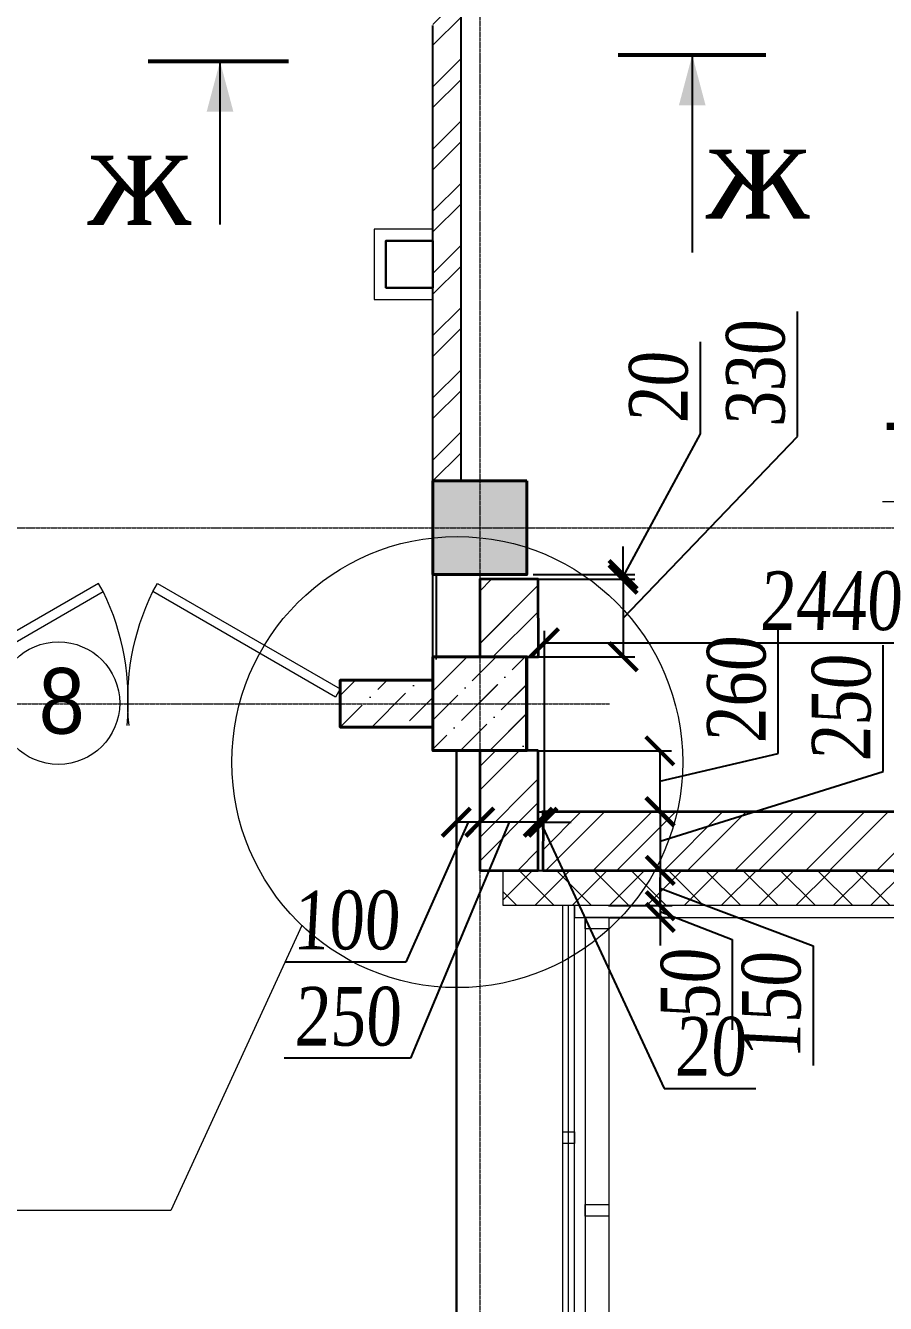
# Model space of a CAD drawing. Header units: inches. Extents: x -407541 to 6688123, y -998590 to 1205599.
# Drawn here: x 174466 to 178133, y 215831 to 221277 of the extents above; entities that cross this region are included whole.
import ezdxf

# ---------------------------------------------------------------- set-up
doc = ezdxf.new("R2010")
doc.units = ezdxf.units.IN
doc.header["$MEASUREMENT"] = 0
doc.linetypes.add('ACAD_ISO04W100', pattern=[30, 24, -3, 0, -3])
for name, color, linetype, lineweight in [('ведомость проемов', 3, 'Continuous', 9), ('ВЕНТ фасад', 230, 'Continuous', 9), ('ВИТРАЖ', 145, 'Continuous', 9), ('гипрок', 35, 'Continuous', 15), ('двери', 123, 'Continuous', 13), ('Дырки ВК', 26, 'Continuous', 30), ('КИРПИЧ', 30, 'Continuous', 35), ('МОНОЛИТ', 5, 'Continuous', 40), ('Оси', 254, 'ACAD_ISO04W100', 5), ('ПЕРЕГОРОДКА', 7, 'Continuous', 25), ('площади', 40, 'Continuous', 9), ('размер внутр', 142, 'Continuous', 5), ('расстекловкаа', 155, 'Continuous', 5), ('Стенаgg', 7, 'Continuous', 13), ('Текст_узлы', 66, 'Continuous', 13), ('УТЕПЛИТЕЛЬ', 92, 'Continuous', 9), ('Цоколь', 21, 'Continuous', 30), ('Штриховка', 7, 'Continuous', 9), ('ШТРИХОВКА МОНОЛИТ', 5, 'Continuous', 15)]:
    doc.layers.add(name, color=color, linetype=linetype, lineweight=lineweight)
doc.styles.get("Standard").update_dxf_attribs({"font": 'arial.ttf'})
doc.styles.add('style1', font='arial.ttf', dxfattribs={"width": 0.9, "height": 500})
doc.styles.add('STYLE2', font='times.ttf', dxfattribs={"width": 0.8, "oblique": 3})
doc.dimstyles.new('vnytren', dxfattribs={"dimtxt": 250, "dimasz": 120, "dimexe": 50, "dimexo": 0, "dimgap": 50, "dimtad": 1, "dimdec": 0, "dimzin": 0, "dimdsep": 46, "dimtxsty": 'STYLE2', "dimblk": 'ARCHTICK', "dimcen": 0, "dimadec": 0, "dimazin": 0, "dimtfac": 1, "dimtdec": 0, "dimtmove": 1, "dimatfit": 2, "dimldrblk": 'DOT', "dimfxl": 1, "dimtolj": 1, "dimtzin": 0, "dimarcsym": 0})

# ---------------------------------------------------------------- blocks, each defined once
blk = doc.blocks.new('_ARCHTICK')
at = {"color": 0, "linetype": 'ByBlock', "const_width": 0.15}
blk.add_lwpolyline([(-0.5, -0.5), (0.5, 0.5)], dxfattribs=at)
blk = doc.blocks.new('*D3612')
at = {"layer": 'размер внутр', "color": 0, "lineweight": -2, "transparency": 16777216}
for p, q in [((178123.3, 218097.6), (178123.3, 218636.8)), ((177173.1, 217801.4), (178123.3, 218097.6)), ((176652.9, 217926.4), (177223.1, 217926.4)), ((177173.1, 217926.4), (177173.1, 217676.4)), ((176540.3, 217676.4), (177223.1, 217676.4))]:
    blk.add_line(p, q, dxfattribs=at)
at = {"layer": 'размер внутр', "color": 0, "lineweight": -2, "transparency": 16777216, "xscale": 120, "yscale": 120, "zscale": 120}
for p, rotation in [((177173.1, 217926.4), 90), ((177173.1, 217676.4), 270)]:
    blk.add_blockref('_ARCHTICK', p, dxfattribs=dict(at, rotation=rotation))
at = {"layer": 'размер внутр', "color": 0, "transparency": 16777216, "insert": (177946.1, 218367.2), "char_height": 250, "attachment_point": 5, "rotation": 90, "style": 'STYLE2'}
blk.add_mtext('\\A1;250', dxfattribs=at)
blk = doc.blocks.new('_Dot')
at = {"color": 0, "linetype": 'ByBlock', "lineweight": -2}
blk.add_line((-0.5, 0), (-1, 0), dxfattribs=at)
at = {"color": 0, "linetype": 'ByBlock', "const_width": 0.5}
blk.add_lwpolyline([(-0.25, 0, 1), (0.25, 0, 1)], format="xyb", close=True, dxfattribs=at)
blk = doc.blocks.new('*D1526')
at = {"layer": 'размер внутр', "color": 0, "lineweight": -2, "transparency": 16777216}
for p, q in [((176540.3, 217676.4), (177223.1, 217676.4)), ((177173.1, 217676.4), (177173.1, 217526.4)), ((177173.1, 217601.4), (177825, 217355.4)), ((176952.4, 217526.4), (177223.1, 217526.4)), ((177825, 217355.4), (177825, 216844.5))]:
    blk.add_line(p, q, dxfattribs=at)
at = {"layer": 'размер внутр', "color": 0, "lineweight": -2, "transparency": 16777216, "xscale": 120, "yscale": 120, "zscale": 120}
for p, rotation in [((177173.1, 217676.4), 90), ((177173.1, 217526.4), 270)]:
    blk.add_blockref('_ARCHTICK', p, dxfattribs=dict(at, rotation=rotation))
at = {"layer": 'размер внутр', "color": 0, "transparency": 16777216, "insert": (177647.8, 217099.9), "char_height": 250, "attachment_point": 5, "rotation": 90, "style": 'STYLE2'}
blk.add_mtext('\\A1;150', dxfattribs=at)
blk = doc.blocks.new('*D1527')
at = {"layer": 'размер внутр', "color": 0, "lineweight": -2, "transparency": 16777216}
for p, q in [((177173.1, 217526.4), (177173.1, 217646.4)), ((176952.4, 217526.4), (177223.1, 217526.4)), ((177173.1, 217526.4), (177173.1, 217476.4)), ((177173.1, 217526.4), (177173.1, 217476.4)), ((176956.8, 217476.4), (177223.1, 217476.4)), ((177173.1, 217501.4), (177479.4, 217381.7)), ((177173.1, 217476.4), (177173.1, 217356.4)), ((177479.4, 217381.7), (177479.4, 216997.7))]:
    blk.add_line(p, q, dxfattribs=at)
at = {"layer": 'размер внутр', "color": 0, "lineweight": -2, "transparency": 16777216, "xscale": 120, "yscale": 120, "zscale": 120}
for p, rotation in [((177173.1, 217526.4), 270), ((177173.1, 217476.4), 90)]:
    blk.add_blockref('_ARCHTICK', p, dxfattribs=dict(at, rotation=rotation))
at = {"layer": 'размер внутр', "color": 0, "transparency": 16777216, "insert": (177302.2, 217189.7), "char_height": 250, "attachment_point": 5, "rotation": 90, "style": 'STYLE2'}
blk.add_mtext('\\A1;50', dxfattribs=at)
blk = doc.blocks.new('*D2087')
at = {"layer": 'размер внутр', "color": 0, "lineweight": -2, "transparency": 16777216}
for p, q in [((176679.1, 217926.4), (176679.1, 218697)), ((179118.9, 217926.4), (179118.9, 218697)), ((176679.1, 218647), (179118.9, 218647))]:
    blk.add_line(p, q, dxfattribs=at)
at = {"layer": 'размер внутр', "color": 0, "lineweight": -2, "transparency": 16777216, "xscale": 120, "yscale": 120, "zscale": 120, "rotation": 180}
blk.add_blockref('_ARCHTICK', (176679.1, 218647), dxfattribs=at)
at = {"layer": 'размер внутр', "color": 0, "lineweight": -2, "transparency": 16777216, "xscale": 120, "yscale": 120, "zscale": 120}
blk.add_blockref('_ARCHTICK', (179118.9, 218647), dxfattribs=at)
at = {"layer": 'размер внутр', "color": 0, "transparency": 16777216, "insert": (177899, 218824.2), "char_height": 250, "attachment_point": 5, "style": 'STYLE2'}
blk.add_mtext('\\A1;2440', dxfattribs=at)
blk = doc.blocks.new('*D3281')
at = {"layer": 'размер внутр', "color": 0, "lineweight": -2, "ltscale": 0.1, "transparency": 16777216}
for p, q in [((177757.6, 219525.2), (177757.6, 220059)), ((177014.6, 218752.2), (177757.6, 219525.2)), ((176652.9, 218917.2), (177064.6, 218917.2)), ((177014.6, 218917.2), (177014.6, 218587.2)), ((176653.3, 218587.2), (177064.6, 218587.2))]:
    blk.add_line(p, q, dxfattribs=at)
at = {"layer": 'размер внутр', "color": 0, "lineweight": -2, "ltscale": 0.1, "transparency": 16777216, "xscale": 120, "yscale": 120, "zscale": 120}
for p, rotation in [((177014.6, 218917.2), 90), ((177014.6, 218587.2), 270)]:
    blk.add_blockref('_ARCHTICK', p, dxfattribs=dict(at, rotation=rotation))
at = {"layer": 'размер внутр', "color": 0, "ltscale": 0.1, "transparency": 16777216, "insert": (177580.4, 219792.1), "char_height": 250, "attachment_point": 5, "rotation": 90, "style": 'STYLE2'}
blk.add_mtext('\\A1;330', dxfattribs=at)
blk = doc.blocks.new('DVER 3(!)')
at = {"layer": 'двери'}
for points in [[(6389251.3, 630252.9), (6389147.3, 630312.9)], [(6389211.3, 630252.9), (6389211.3, 629352.9), (6389251.3, 629352.9), (6389251.3, 630252.9), (6389211.3, 630252.9)]]:
    blk.add_lwpolyline(points, dxfattribs=at)
blk.add_arc((6389287.3, 630412.1), 1061.9, 234.2253, 265.8938, dxfattribs=at)
blk = doc.blocks.new('*D3284')
at = {"layer": 'размер внутр', "color": 0, "lineweight": -2, "ltscale": 0.1, "transparency": 16777216}
for p, q in [((177343.9, 219537.1), (177343.9, 219928.6)), ((177014.6, 218927.2), (177343.9, 219537.1)), ((177014.6, 218937.2), (177014.6, 219057.2)), ((176631.6, 218937.2), (177064.6, 218937.2)), ((177014.6, 218937.2), (177014.6, 218917.2)), ((177014.6, 218937.2), (177014.6, 218917.2)), ((176631.6, 218917.2), (177064.6, 218917.2)), ((177014.6, 218917.2), (177014.6, 218797.2))]:
    blk.add_line(p, q, dxfattribs=at)
at = {"layer": 'размер внутр', "color": 0, "lineweight": -2, "ltscale": 0.1, "transparency": 16777216, "xscale": 120, "yscale": 120, "zscale": 120}
for p, rotation in [((177014.6, 218937.2), 270), ((177014.6, 218917.2), 90)]:
    blk.add_blockref('_ARCHTICK', p, dxfattribs=dict(at, rotation=rotation))
at = {"layer": 'размер внутр', "color": 0, "ltscale": 0.1, "transparency": 16777216, "insert": (177166.7, 219732.9), "char_height": 250, "attachment_point": 5, "rotation": 90, "style": 'STYLE2'}
blk.add_mtext('\\A1;20', dxfattribs=at)
blk = doc.blocks.new('*D3613')
at = {"layer": 'размер внутр', "color": 0, "lineweight": -2, "ltscale": 0.1, "transparency": 16777216}
for p, q in [((177676.2, 218175.2), (177676.2, 218714.4)), ((176653.7, 218186.2), (177221.2, 218186.2)), ((177171.2, 218186.2), (177171.2, 217926.4)), ((177171.2, 218056.3), (177676.2, 218175.2)), ((176673.9, 217926.4), (177221.2, 217926.4))]:
    blk.add_line(p, q, dxfattribs=at)
at = {"layer": 'размер внутр', "color": 0, "lineweight": -2, "ltscale": 0.1, "transparency": 16777216, "xscale": 120, "yscale": 120, "zscale": 120}
for p, rotation in [((177171.2, 218186.2), 90), ((177171.2, 217926.4), 270)]:
    blk.add_blockref('_ARCHTICK', p, dxfattribs=dict(at, rotation=rotation))
at = {"layer": 'размер внутр', "color": 0, "ltscale": 0.1, "transparency": 16777216, "insert": (177499.1, 218444.8), "char_height": 250, "attachment_point": 5, "rotation": 90, "style": 'STYLE2'}
blk.add_mtext('\\A1;260', dxfattribs=at)
blk = doc.blocks.new('PEREXOD1')
at = {"layer": 'Стенаgg'}
for p, q in [((16853.6, 217476.4), (16853.6, 191049.9)), ((16953.6, 217476.4), (16953.6, 191049.9))]:
    blk.add_line(p, q, dxfattribs=at)
at = {"layer": 'Штриховка'}
for points in [[(16953.6, 217477.3), (16853.6, 217477.3), (16853.6, 217427.3), (16953.6, 217427.3)], [(16953.6, 216252.6), (16853.6, 216252.6), (16853.6, 216202.6), (16953.6, 216202.6)]]:
    blk.add_lwpolyline(points, close=True, dxfattribs=at)
blk = doc.blocks.new('A$C30EB570C')
at = {"layer": 'расстекловкаа'}
blk.add_lwpolyline([(11774.9, 2633.8), (11824.9, 2633.8), (11824.9, 2583.8), (11774.9, 2583.8), (11774.9, 2633.8)], dxfattribs=at)
blk = doc.blocks.new('*D3678')
at = {"layer": 'размер внутр', "color": 0, "lineweight": -2, "ltscale": 0.1, "transparency": 16777216}
for p, q in [((176652.9, 217850.5), (176652.9, 217932)), ((176672.9, 217850.5), (176672.9, 217932)), ((176652.9, 217882), (176532.9, 217882)), ((176672.9, 217882), (176652.9, 217882)), ((176672.9, 217882), (176652.9, 217882)), ((176662.9, 217882), (177189.4, 216747.8)), ((176672.9, 217882), (176792.9, 217882)), ((177189.4, 216747.8), (177580.9, 216747.8))]:
    blk.add_line(p, q, dxfattribs=at)
at = {"layer": 'размер внутр', "color": 0, "lineweight": -2, "ltscale": 0.1, "transparency": 16777216, "xscale": 120, "yscale": 120, "zscale": 120}
blk.add_blockref('_ARCHTICK', (176652.9, 217882), dxfattribs=at)
at = {"layer": 'размер внутр', "color": 0, "lineweight": -2, "ltscale": 0.1, "transparency": 16777216, "xscale": 120, "yscale": 120, "zscale": 120, "rotation": 180}
blk.add_blockref('_ARCHTICK', (176672.9, 217882), dxfattribs=at)
at = {"layer": 'размер внутр', "color": 0, "ltscale": 0.1, "transparency": 16777216, "insert": (177385.2, 216925), "char_height": 250, "attachment_point": 5, "style": 'STYLE2'}
blk.add_mtext('\\A1;20', dxfattribs=at)
blk = doc.blocks.new('*D3688')
at = {"layer": 'размер внутр', "color": 0, "lineweight": -2, "transparency": 16777216}
for p, q in [((176403.2, 217926.4), (176403.2, 217832)), ((176652.9, 217931.8), (176652.9, 217832)), ((176528.1, 217882), (176107.8, 216876.2)), ((176652.9, 217882), (176403.2, 217882)), ((176107.8, 216876.2), (175568.6, 216876.2))]:
    blk.add_line(p, q, dxfattribs=at)
at = {"layer": 'размер внутр', "color": 0, "lineweight": -2, "transparency": 16777216, "xscale": 120, "yscale": 120, "zscale": 120, "rotation": 180}
blk.add_blockref('_ARCHTICK', (176403.2, 217882), dxfattribs=at)
at = {"layer": 'размер внутр', "color": 0, "lineweight": -2, "transparency": 16777216, "xscale": 120, "yscale": 120, "zscale": 120}
blk.add_blockref('_ARCHTICK', (176652.9, 217882), dxfattribs=at)
at = {"layer": 'размер внутр', "color": 0, "transparency": 16777216, "insert": (175838.2, 217053.3), "char_height": 250, "attachment_point": 5, "style": 'STYLE2'}
blk.add_mtext('\\A1;250', dxfattribs=at)
blk = doc.blocks.new('*D3689')
at = {"layer": 'размер внутр', "color": 0, "lineweight": -2, "transparency": 16777216}
for p, q in [((176303.1, 218172.9), (176303.1, 217831.8)), ((176403.2, 217931.6), (176403.2, 217831.8)), ((176353.2, 217881.8), (176087.5, 217286.1)), ((176403.2, 217881.8), (176303.1, 217881.8)), ((176087.5, 217286.1), (175576.6, 217286.1))]:
    blk.add_line(p, q, dxfattribs=at)
at = {"layer": 'размер внутр', "color": 0, "lineweight": -2, "transparency": 16777216, "xscale": 120, "yscale": 120, "zscale": 120, "rotation": 180}
blk.add_blockref('_ARCHTICK', (176303.1, 217881.8), dxfattribs=at)
at = {"layer": 'размер внутр', "color": 0, "lineweight": -2, "transparency": 16777216, "xscale": 120, "yscale": 120, "zscale": 120}
blk.add_blockref('_ARCHTICK', (176403.2, 217881.8), dxfattribs=at)
at = {"layer": 'размер внутр', "color": 0, "transparency": 16777216, "insert": (175832, 217463.3), "char_height": 250, "attachment_point": 5, "style": 'STYLE2'}
blk.add_mtext('\\A1;100', dxfattribs=at)

msp = doc.modelspace()

# ---------------------------------------------------------------- hatches: boundary and pattern name
h = msp.add_hatch(color=256)
h.set_gradient(color2=(0, 0, 0), one_color=1)
h.paths.add_polyline_path([(175238.8, 220910.6), (175295.6, 220910.6), (175295.6, 221124.5)])
h.paths.add_polyline_path([(175295.6, 221124.5), (175295.6, 220910.6), (175352.4, 220910.6)])
h = msp.add_hatch(color=256)
h.set_gradient(color2=(0, 0, 0), one_color=1)
h.paths.add_polyline_path([(177252.6, 220937.3), (177309.4, 220937.3), (177309.4, 221151.2)])
h.paths.add_polyline_path([(177309.4, 221151.2), (177309.4, 220937.3), (177366.2, 220937.3)])
at = {"layer": 'УТЕПЛИТЕЛЬ'}
h = msp.add_hatch(dxfattribs=at)
h.set_pattern_fill('ANSI37', color=256, scale=900, style=0)
h.paths.add_polyline_path([(176503.2, 217676.4), (179118.9, 217676.4), (179118.9, 217526.4), (176503.2, 217526.4)])
at = {"layer": 'Штриховка'}
h = msp.add_hatch(dxfattribs=at)
h.set_pattern_fill('ANSI35', color=256, scale=25, style=0)
h.set_pattern_definition([(45, (-6764080.43, -624333.35), (-112.2532015, 112.2532015), []), (45, (-6763968.18, -624333.35), (-112.2532015, 112.2532015), [198.4375, -39.6875, 0, -39.6875])])
h.paths.add_polyline_path([(17203.4, 266637), (17603.4, 266637), (17603.4, 266237), (17203.4, 266237)])
h.paths.add_polyline_path([(20203.4, 266637), (20603.4, 266637), (20603.4, 266237), (20203.4, 266237)])
h.paths.add_polyline_path([(24073.4, 266637), (24473.4, 266637), (24473.4, 266237), (24073.4, 266237)])
h.paths.add_polyline_path([(17203.4, 261137), (17603.4, 261137), (17603.4, 260737), (17203.4, 260737)])
h.paths.add_polyline_path([(17203.4, 252637), (17603.4, 252637), (17603.4, 252237), (17203.4, 252237)])
h.paths.add_polyline_path([(17203.4, 249137), (17603.4, 249137), (17603.4, 248737), (17203.4, 248737)])
h.paths.add_polyline_path([(17203.4, 243137), (17603.4, 243137), (17603.4, 242737), (17203.4, 242737)])
h.paths.add_polyline_path([(17203.4, 237137), (17603.4, 237137), (17603.4, 236737), (17203.4, 236737)])
h.paths.add_polyline_path([(20203.4, 231137), (20603.4, 231137), (20603.4, 230737), (20203.4, 230737)])
h.paths.add_polyline_path([(20203.4, 237137), (20603.4, 237137), (20603.4, 236737), (20203.4, 236737)])
h.paths.add_polyline_path([(20203.4, 243137), (20603.4, 243137), (20603.4, 242737), (20203.4, 242737)])
h.paths.add_polyline_path([(20203.4, 249137), (20603.4, 249137), (20603.4, 248737), (20203.4, 248737)])
h.paths.add_polyline_path([(20203.4, 228037), (20603.4, 228037), (20603.4, 227637), (20203.4, 227637)])
h.paths.add_polyline_path([(20203.4, 219337), (20603.4, 219337), (20603.4, 218937), (20203.4, 218937)])
h.paths.add_polyline_path([(24703.4, 258237), (25103.4, 258237), (25103.4, 257837), (24703.4, 257837)])
h.paths.add_polyline_path([(30703.4, 263637), (31103.4, 263637), (31103.4, 263237), (30703.4, 263237)])
h.paths.add_polyline_path([(30703.4, 258237), (31103.4, 258237), (31103.4, 257837), (30703.4, 257837)])
h.paths.add_polyline_path([(36703.4, 263637), (37103.4, 263637), (37103.4, 263237), (36703.4, 263237)])
h.paths.add_polyline_path([(36703.4, 258237), (37103.4, 258237), (37103.4, 257837), (36703.4, 257837)])
h.paths.add_polyline_path([(42703.4, 263637), (43103.4, 263637), (43103.4, 263237), (42703.4, 263237)])
h.paths.add_polyline_path([(42703.4, 258237), (43103.4, 258237), (43103.4, 257837), (42703.4, 257837)])
h.paths.add_polyline_path([(48703.4, 258237), (49103.4, 258237), (49103.4, 257837), (48703.4, 257837)])
h.paths.add_polyline_path([(54703.4, 263637), (55103.4, 263637), (55103.4, 263237), (54703.4, 263237)])
h.paths.add_polyline_path([(54703.4, 258237), (55103.4, 258237), (55103.4, 257837), (54703.4, 257837)])
h.paths.add_polyline_path([(60703.4, 263637), (61103.4, 263637), (61103.4, 263237), (60703.4, 263237)])
h.paths.add_polyline_path([(60703.4, 258237), (61103.4, 258237), (61103.4, 257837), (60703.4, 257837)])
h.paths.add_polyline_path([(66703.4, 263637), (67103.4, 263637), (67103.4, 263237), (66703.4, 263237)])
h.paths.add_polyline_path([(66703.4, 258237), (67103.4, 258237), (67103.4, 257837), (66703.4, 257837)])
h.paths.add_polyline_path([(72703.4, 258237), (73103.4, 258237), (73103.4, 257837), (72703.4, 257837)])
h.paths.add_polyline_path([(78703.4, 263637), (79103.4, 263637), (79103.4, 263237), (78703.4, 263237)])
h.paths.add_polyline_path([(78703.4, 258237), (79103.4, 258237), (79103.4, 257837), (78703.4, 257837)])
h.paths.add_polyline_path([(84703.4, 263637), (85103.4, 263637), (85103.4, 263237), (84703.4, 263237)])
h.paths.add_polyline_path([(84703.4, 258237), (85103.4, 258237), (85103.4, 257837), (84703.4, 257837)])
h.paths.add_polyline_path([(90703.4, 258237), (91103.4, 258237), (91103.4, 257837), (90703.4, 257837)])
h.paths.add_polyline_path([(30703.4, 272037), (31103.4, 272037), (31103.4, 271637), (30703.4, 271637)])
h.paths.add_polyline_path([(36703.4, 272037), (37103.4, 272037), (37103.4, 271637), (36703.4, 271637)])
h.paths.add_polyline_path([(42703.4, 272037), (43103.4, 272037), (43103.4, 271637), (42703.4, 271637)])
h.paths.add_polyline_path([(54703.4, 272037), (55103.4, 272037), (55103.4, 271637), (54703.4, 271637)])
h.paths.add_polyline_path([(60703.4, 272037), (61103.4, 272037), (61103.4, 271637), (60703.4, 271637)])
h.paths.add_polyline_path([(66703.4, 272037), (67103.4, 272037), (67103.4, 271637), (66703.4, 271637)])
h.paths.add_polyline_path([(78703.4, 272037), (79103.4, 272037), (79103.4, 271637), (78703.4, 271637)])
h.paths.add_polyline_path([(84703.4, 272037), (85103.4, 272037), (85103.4, 271637), (84703.4, 271637)])
h.paths.add_polyline_path([(91333.4, 266637), (91733.4, 266637), (91733.4, 266237), (91333.4, 266237)])
h.paths.add_polyline_path([(95203.4, 266637), (95603.4, 266637), (95603.4, 266237), (95203.4, 266237)])
h.paths.add_polyline_path([(91333.4, 261137), (91733.4, 261137), (91733.4, 260737), (91333.4, 260737)])
h.paths.add_polyline_path([(95203.4, 261137), (95603.4, 261137), (95603.4, 260737), (95203.4, 260737)])
h.paths.add_polyline_path([(17203.4, 219337), (17603.4, 219337), (17603.4, 218937), (17203.4, 218937)])
h.paths.add_polyline_path([(12103.4, 219337), (12503.4, 219337), (12503.4, 218937), (12103.4, 218937)])
h.paths.add_polyline_path([(8503.4, 222937), (8903.4, 222937), (8903.4, 222537), (8503.4, 222537)])
h.paths.add_polyline_path([(8503.4, 228037), (8903.4, 228037), (8903.4, 227637), (8503.4, 227637)])
h.paths.add_polyline_path([(10603.4, 237137), (11003.4, 237137), (11003.4, 236737), (10603.4, 236737)])
h.paths.add_polyline_path([(10603.4, 243137), (11003.4, 243137), (11003.4, 242737), (10603.4, 242737)])
h.paths.add_polyline_path([(10603.4, 249137), (11003.4, 249137), (11003.4, 248737), (10603.4, 248737)])
h.paths.add_polyline_path([(26803.4, 237137), (27203.4, 237137), (27203.4, 236737), (26803.4, 236737)])
h.paths.add_polyline_path([(26803.4, 243137), (27203.4, 243137), (27203.4, 242737), (26803.4, 242737)])
h.paths.add_polyline_path([(26803.4, 249137), (27203.4, 249137), (27203.4, 248737), (26803.4, 248737)])
h.paths.add_polyline_path([(25303.4, 219337), (25703.4, 219337), (25703.4, 218937), (25303.4, 218937)])
h.paths.add_polyline_path([(28903.4, 222937), (29303.4, 222937), (29303.4, 222537), (28903.4, 222537)])
h.paths.add_polyline_path([(28903.4, 228037), (29303.4, 228037), (29303.4, 227637), (28903.4, 227637)])
h.paths.add_polyline_path([(26803.4, 231137), (27203.4, 231137), (27203.4, 230737), (26803.4, 230737)])
h.paths.add_polyline_path([(26803.4, 228037), (27203.4, 228037), (27203.4, 227637), (26803.4, 227637)])
h.paths.add_polyline_path([(95203.4, 243137), (95603.4, 243137), (95603.4, 242737), (95203.4, 242737)])
h.paths.add_polyline_path([(95203.4, 237137), (95603.4, 237137), (95603.4, 236737), (95203.4, 236737)])
h.paths.add_polyline_path([(98203.4, 231137), (98603.4, 231137), (98603.4, 230737), (98203.4, 230737)])
h.paths.add_polyline_path([(98203.4, 237137), (98603.4, 237137), (98603.4, 236737), (98203.4, 236737)])
h.paths.add_polyline_path([(98203.4, 243137), (98603.4, 243137), (98603.4, 242737), (98203.4, 242737)])
h.paths.add_polyline_path([(98203.4, 249137), (98603.4, 249137), (98603.4, 248737), (98203.4, 248737)])
h.paths.add_polyline_path([(98203.4, 222937), (98603.4, 222937), (98603.4, 222537), (98203.4, 222537)])
h.paths.add_polyline_path([(98203.4, 219337), (98603.4, 219337), (98603.4, 218937), (98203.4, 218937)])
h.paths.add_polyline_path([(95203.4, 222937), (95603.4, 222937), (95603.4, 222537), (95203.4, 222537)])
h.paths.add_polyline_path([(95203.4, 219337), (95603.4, 219337), (95603.4, 218937), (95203.4, 218937)])
h.paths.add_polyline_path([(90103.4, 219337), (90503.4, 219337), (90503.4, 218937), (90103.4, 218937)])
h.paths.add_polyline_path([(86503.4, 222937), (86903.4, 222937), (86903.4, 222537), (86503.4, 222537)])
h.paths.add_polyline_path([(86503.4, 228037), (86903.4, 228037), (86903.4, 227637), (86503.4, 227637)])
h.paths.add_polyline_path([(88603.4, 237137), (89003.4, 237137), (89003.4, 236737), (88603.4, 236737)])
h.paths.add_polyline_path([(88603.4, 243137), (89003.4, 243137), (89003.4, 242737), (88603.4, 242737)])
h.paths.add_polyline_path([(104803.4, 237137), (105203.4, 237137), (105203.4, 236737), (104803.4, 236737)])
h.paths.add_polyline_path([(104803.4, 243137), (105203.4, 243137), (105203.4, 242737), (104803.4, 242737)])
h.paths.add_polyline_path([(104803.4, 249137), (105203.4, 249137), (105203.4, 248737), (104803.4, 248737)])
h.paths.add_polyline_path([(103303.4, 219337), (103703.4, 219337), (103703.4, 218937), (103303.4, 218937)])
h.paths.add_polyline_path([(106903.4, 222937), (107303.4, 222937), (107303.4, 222537), (106903.4, 222537)])
h.paths.add_polyline_path([(104803.4, 231137), (105203.4, 231137), (105203.4, 230737), (104803.4, 230737)])
h.paths.add_polyline_path([(176603.4, 266637), (176203.4, 266637), (176203.4, 266237), (176603.4, 266237)])
h.paths.add_polyline_path([(173603.4, 266637), (173203.4, 266637), (173203.4, 266237), (173603.4, 266237)])
h.paths.add_polyline_path([(169733.4, 266637), (169333.4, 266637), (169333.4, 266237), (169733.4, 266237)])
h.paths.add_polyline_path([(176603.4, 261137), (176203.4, 261137), (176203.4, 260737), (176603.4, 260737)])
h.paths.add_polyline_path([(176603.4, 252637), (176203.4, 252637), (176203.4, 252237), (176603.4, 252237)])
h.paths.add_polyline_path([(176603.4, 249137), (176203.4, 249137), (176203.4, 248737), (176603.4, 248737)])
h.paths.add_polyline_path([(176603.4, 243137), (176203.4, 243137), (176203.4, 242737), (176603.4, 242737)])
h.paths.add_polyline_path([(176603.4, 237137), (176203.4, 237137), (176203.4, 236737), (176603.4, 236737)])
h.paths.add_polyline_path([(173603.4, 231137), (173203.4, 231137), (173203.4, 230737), (173603.4, 230737)])
h.paths.add_polyline_path([(173603.4, 237137), (173203.4, 237137), (173203.4, 236737), (173603.4, 236737)])
h.paths.add_polyline_path([(173603.4, 243137), (173203.4, 243137), (173203.4, 242737), (173603.4, 242737)])
h.paths.add_polyline_path([(173603.4, 249137), (173203.4, 249137), (173203.4, 248737), (173603.4, 248737)])
h.paths.add_polyline_path([(173603.4, 228037), (173203.4, 228037), (173203.4, 227637), (173603.4, 227637)])
h.paths.add_polyline_path([(173603.4, 222937), (173203.4, 222937), (173203.4, 222537), (173603.4, 222537)])
h.paths.add_polyline_path([(173603.4, 219337), (173203.4, 219337), (173203.4, 218937), (173603.4, 218937)])
h.paths.add_polyline_path([(169103.4, 258237), (168703.4, 258237), (168703.4, 257837), (169103.4, 257837)])
h.paths.add_polyline_path([(163103.4, 263637), (162703.4, 263637), (162703.4, 263237), (163103.4, 263237)])
h.paths.add_polyline_path([(163103.4, 258237), (162703.4, 258237), (162703.4, 257837), (163103.4, 257837)])
h.paths.add_polyline_path([(157103.4, 263637), (156703.4, 263637), (156703.4, 263237), (157103.4, 263237)])
h.paths.add_polyline_path([(157103.4, 258237), (156703.4, 258237), (156703.4, 257837), (157103.4, 257837)])
h.paths.add_polyline_path([(151103.4, 263637), (150703.4, 263637), (150703.4, 263237), (151103.4, 263237)])
h.paths.add_polyline_path([(151103.4, 258237), (150703.4, 258237), (150703.4, 257837), (151103.4, 257837)])
h.paths.add_polyline_path([(145103.4, 258237), (144703.4, 258237), (144703.4, 257837), (145103.4, 257837)])
h.paths.add_polyline_path([(139103.4, 263637), (138703.4, 263637), (138703.4, 263237), (139103.4, 263237)])
h.paths.add_polyline_path([(139103.4, 258237), (138703.4, 258237), (138703.4, 257837), (139103.4, 257837)])
h.paths.add_polyline_path([(133103.4, 263637), (132703.4, 263637), (132703.4, 263237), (133103.4, 263237)])
h.paths.add_polyline_path([(133103.4, 258237), (132703.4, 258237), (132703.4, 257837), (133103.4, 257837)])
h.paths.add_polyline_path([(127103.4, 263637), (126703.4, 263637), (126703.4, 263237), (127103.4, 263237)])
h.paths.add_polyline_path([(127103.4, 258237), (126703.4, 258237), (126703.4, 257837), (127103.4, 257837)])
h.paths.add_polyline_path([(121103.4, 258237), (120703.4, 258237), (120703.4, 257837), (121103.4, 257837)])
h.paths.add_polyline_path([(115103.4, 263637), (114703.4, 263637), (114703.4, 263237), (115103.4, 263237)])
h.paths.add_polyline_path([(115103.4, 258237), (114703.4, 258237), (114703.4, 257837), (115103.4, 257837)])
h.paths.add_polyline_path([(109103.4, 263637), (108703.4, 263637), (108703.4, 263237), (109103.4, 263237)])
h.paths.add_polyline_path([(109103.4, 258237), (108703.4, 258237), (108703.4, 257837), (109103.4, 257837)])
h.paths.add_polyline_path([(103103.4, 258237), (102703.4, 258237), (102703.4, 257837), (103103.4, 257837)])
h.paths.add_polyline_path([(163103.4, 272037), (162703.4, 272037), (162703.4, 271637), (163103.4, 271637)])
h.paths.add_polyline_path([(157103.4, 272037), (156703.4, 272037), (156703.4, 271637), (157103.4, 271637)])
h.paths.add_polyline_path([(151103.4, 272037), (150703.4, 272037), (150703.4, 271637), (151103.4, 271637)])
h.paths.add_polyline_path([(139103.4, 272037), (138703.4, 272037), (138703.4, 271637), (139103.4, 271637)])
h.paths.add_polyline_path([(133103.4, 272037), (132703.4, 272037), (132703.4, 271637), (133103.4, 271637)])
h.paths.add_polyline_path([(127103.4, 272037), (126703.4, 272037), (126703.4, 271637), (127103.4, 271637)])
h.paths.add_polyline_path([(115103.4, 272037), (114703.4, 272037), (114703.4, 271637), (115103.4, 271637)])
h.paths.add_polyline_path([(109103.4, 272037), (108703.4, 272037), (108703.4, 271637), (109103.4, 271637)])
h.paths.add_polyline_path([(102473.4, 266637), (102073.4, 266637), (102073.4, 266237), (102473.4, 266237)])
h.paths.add_polyline_path([(98603.4, 266637), (98203.4, 266637), (98203.4, 266237), (98603.4, 266237)])
h.paths.add_polyline_path([(176603.4, 222937), (176203.4, 222937), (176203.4, 222537), (176603.4, 222537)])
h.paths.add_polyline_path([(176603.4, 219337), (176203.4, 219337), (176203.4, 218937), (176603.4, 218937)])
h.paths.add_polyline_path([(181703.4, 219337), (181303.4, 219337), (181303.4, 218937), (181703.4, 218937)])
h.paths.add_polyline_path([(185303.4, 222937), (184903.4, 222937), (184903.4, 222537), (185303.4, 222537)])
h.paths.add_polyline_path([(185303.4, 228037), (184903.4, 228037), (184903.4, 227637), (185303.4, 227637)])
h.paths.add_polyline_path([(183203.4, 237137), (182803.4, 237137), (182803.4, 236737), (183203.4, 236737)])
h.paths.add_polyline_path([(183203.4, 243137), (182803.4, 243137), (182803.4, 242737), (183203.4, 242737)])
h.paths.add_polyline_path([(183203.4, 249137), (182803.4, 249137), (182803.4, 248737), (183203.4, 248737)])
h.paths.add_polyline_path([(167003.4, 237137), (166603.4, 237137), (166603.4, 236737), (167003.4, 236737)])
h.paths.add_polyline_path([(167003.4, 243137), (166603.4, 243137), (166603.4, 242737), (167003.4, 242737)])
h.paths.add_polyline_path([(167003.4, 249137), (166603.4, 249137), (166603.4, 248737), (167003.4, 248737)])
h.paths.add_polyline_path([(168503.4, 219337), (168103.4, 219337), (168103.4, 218937), (168503.4, 218937)])
h.paths.add_polyline_path([(164903.4, 222937), (164503.4, 222937), (164503.4, 222537), (164903.4, 222537)])
h.paths.add_polyline_path([(164903.4, 228037), (164503.4, 228037), (164503.4, 227637), (164903.4, 227637)])
h.paths.add_polyline_path([(167003.4, 231137), (166603.4, 231137), (166603.4, 230737), (167003.4, 230737)])
h.paths.add_polyline_path([(167003.4, 228037), (166603.4, 228037), (166603.4, 227637), (167003.4, 227637)])
h.paths.add_polyline_path([(91333.4, 258237), (91733.4, 258237), (91733.4, 257837), (91333.4, 257837)])
h.paths.add_polyline_path([(95203.4, 258237), (95603.4, 258237), (95603.4, 257837), (95203.4, 257837)])
h.paths.add_polyline_path([(180703.4, 261137), (180303.4, 261137), (180303.4, 260737), (180703.4, 260737)])
h.paths.add_polyline_path([(180703.4, 252637), (180303.4, 252637), (180303.4, 252237), (180703.4, 252237)])
h.paths.add_polyline_path([(13103.4, 261137), (13503.4, 261137), (13503.4, 260737), (13103.4, 260737)])
h.paths.add_polyline_path([(13103.4, 252637), (13503.4, 252637), (13503.4, 252237), (13103.4, 252237)])
h.paths.add_polyline_path([(17203.4, 258237), (17603.4, 258237), (17603.4, 257837), (17203.4, 257837)])
h.paths.add_polyline_path([(13103.4, 258237), (13503.4, 258237), (13503.4, 257837), (13103.4, 257837)])
h.paths.add_polyline_path([(176603.4, 258237), (176203.4, 258237), (176203.4, 257837), (176603.4, 257837)])
h.paths.add_polyline_path([(180703.4, 258237), (180303.4, 258237), (180303.4, 257837), (180703.4, 257837)])
h.paths.add_polyline_path([(98203.4, 228037), (98603.4, 228037), (98603.4, 227637), (98203.4, 227637)])
h.paths.add_polyline_path([(104803.4, 228037), (105203.4, 228037), (105203.4, 227637), (104803.4, 227637)])
h.paths.add_polyline_path([(106903.4, 228037), (107303.4, 228037), (107303.4, 227637), (106903.4, 227637)])
h.paths.add_polyline_path([(17603.4, 222922), (17203.4, 222922), (17203.4, 222537), (17603.4, 222537)])
h.paths.add_polyline_path([(20603.4, 222922), (20203.4, 222922), (20203.4, 222537), (20603.4, 222537)])
h = msp.add_hatch(dxfattribs=at)
h.set_pattern_fill('ANSI32', color=256, scale=500, style=0)
h.paths.add_polyline_path([(173603.1, 222270.1), (173603.1, 222537.2), (173483.4, 222537.2), (173483.4, 219337.2), (173603.4, 219337.2), (173603.4, 222270.1)])
h.paths.add_polyline_path([(176203.3, 221277.2), (176203.4, 219337.2), (176323.3, 219337.2), (176323.3, 221277.2), (176323.3, 222537.2), (176203.3, 222537.2)])
h = msp.add_hatch(dxfattribs=at)
h.set_pattern_fill('ANSI32', color=256, scale=25, style=0)
h.set_pattern_definition([(45, (-6162339.38, 1660731.06), (-168.379802, 168.379802), []), (45, (-6162227.13, 1660731.06), (-168.379802, 168.379802), [])])
h.paths.add_polyline_path([(176403.2, 218587.2), (176653.3, 218587.2), (176652.9, 218917.2), (176402.9, 218917.2)])
h = msp.add_hatch(dxfattribs=at)
h.set_pattern_fill('ANSI32', color=256, scale=25, style=0)
h.set_pattern_definition([(45, (-6162339.38, 1660731.06), (-168.379802, 168.379802), []), (45, (-6162227.13, 1660731.06), (-168.379802, 168.379802), [])])
h.paths.add_polyline_path([(176403.4, 218587.2), (176653.4, 218587.2), (176652.9, 218917.2), (176402.9, 218917.2)])
h = msp.add_hatch(dxfattribs=at)
h.set_pattern_fill('ANSI36', color=256, scale=700, style=0)
h.set_pattern_definition([(45, (155999.89, -2e-10), (46.403883, 170.14757), [218.75, -43.75, 0, -43.75])])
h.paths.add_polyline_path([(176203.2, 218587.2), (176603.2, 218587.2), (176603.2, 218187.2), (176203.2, 218187.2)])
h = msp.add_hatch(dxfattribs=at)
h.set_pattern_fill('ANSI36', color=256, scale=700, style=0)
h.set_pattern_definition([(45, (156000, 0), (46.403883, 170.14757), [218.75, -43.75, 0, -43.75])])
h.paths.add_polyline_path([(176203.4, 218587.2), (176603.4, 218587.2), (176603.4, 218187.2), (176203.4, 218187.2)])
h = msp.add_hatch(dxfattribs=at)
h.set_pattern_fill('ANSI32', color=256, scale=570, style=0)
h.paths.add_polyline_path([(176652.9, 218187.4), (176403.2, 218187.2), (176403.2, 217676.4), (176652.9, 217676.4)])
h = msp.add_hatch(dxfattribs=at)
h.set_pattern_fill('ANSI32', color=256, scale=570, style=0)
h.set_pattern_definition([(45, (156000, 0), (-151.14407, 151.14407), []), (45, (156100.76, 0), (-151.14407, 151.14407), [])])
h.paths.add_polyline_path([(179119.1, 217926.4), (176673.1, 217926.4), (176672.9, 217676.4), (179119.1, 217676.4)])
at = {"layer": 'ШТРИХОВКА МОНОЛИТ'}
h = msp.add_hatch(dxfattribs=at)
h.set_pattern_fill('ANSI36', color=256, scale=30, style=0)
h.set_pattern_definition([(45, (-6321588.88, 1660739.05), (50.5139407, 185.2177825), [238.125, -47.625, 0, -47.625])])
h.paths.add_polyline_path([(173998.9, 218487.2), (173603.3, 218487.2), (173603.3, 218287.2), (173998.9, 218287.2)])
h.paths.add_polyline_path([(176203.3, 218487.2), (175808.3, 218487.2), (175808.3, 218287.2), (176203.3, 218287.2)])
h = msp.add_hatch(dxfattribs=at)
h.set_pattern_fill('ANSI36', color=256, scale=30, style=0)
h.set_pattern_definition([(45, (-6321588.88, 1660739.05), (50.5139407, 185.2177825), [238.125, -47.625, 0, -47.625])])
h.paths.add_polyline_path([(173998.9, 218487.2), (173603.3, 218487.2), (173603.3, 218287.2), (173998.9, 218287.2)])
h.paths.add_polyline_path([(176203.3, 218487.2), (175808.3, 218487.2), (175808.3, 218287.2), (176203.3, 218287.2)])

# ---------------------------------------------------------------- linework, layer by layer
at = {"lineweight": 53}
for p, q in [((175587.6, 221124.5), (174989.3, 221124.5)), ((177622.8, 221151.2), (176993.9, 221151.2))]:
    msp.add_line(p, q, dxfattribs=at)
for p, q in [((175294.8, 221124.5), (175294.8, 220429.6)), ((177308.4, 221151.2), (177308.4, 220310.6))]:
    msp.add_line(p, q)
at = {"layer": 'ведомость проемов'}
msp.add_circle((174606.6, 218389.5), 261.1, dxfattribs=at)
at = {"layer": 'ВЕНТ фасад'}
msp.add_lwpolyline([(179118.9, 217526.4), (176807.3, 217526.4), (176807.3, 217476.4), (179118.9, 217476.4)], close=True, dxfattribs=at)
at = {"layer": 'ВИТРАЖ', "ltscale": 0.1}
for p, q in [((176703.3, 217676.4), (176703.3, 217676.4)), ((176757.3, 191049.9), (176757.3, 217526.4)), ((176782.3, 191049.9), (176782.3, 217526.4)), ((176807.3, 191049.9), (176807.3, 217526.4))]:
    msp.add_line(p, q, dxfattribs=at)
at = {"layer": 'гипрок', "ltscale": 0.1}
msp.add_lwpolyline([(176202.9, 220159.8), (176002.9, 220159.8), (176002.9, 220359.8), (176202.9, 220359.8), (176202.9, 220409.8), (175952.9, 220409.8), (175952.9, 220109.8), (176203.1, 220109.8), (176203.1, 220159.8)], dxfattribs=at)
at = {"layer": 'Дырки ВК'}
msp.add_lwpolyline([(176202.9, 220159.8), (176002.9, 220159.8), (176002.9, 220359.8), (176202.9, 220359.8)], close=True, dxfattribs=at)
at = {"layer": 'КИРПИЧ'}
for points in [[(176403.2, 218587.2), (176653.3, 218587.2), (176652.9, 218917.2), (176402.9, 218917.2)], [(176403.4, 218587.2), (176653.4, 218587.2), (176652.9, 218917.2), (176402.9, 218917.2)], [(176652.9, 218187.4), (176403.2, 218187.2), (176403.2, 217676.4), (176652.9, 217676.4)], [(179119.1, 217926.4), (176673.1, 217926.4), (176673.1, 217926.4), (176673.1, 217926.4), (176672.9, 217676.4), (179119.1, 217676.4)]]:
    msp.add_lwpolyline(points, close=True, dxfattribs=at)
at = {"layer": 'МОНОЛИТ'}
for points in [[(176603.4, 219337.2), (176203.4, 219337.2), (176203.4, 218937.2), (176603.4, 218937.2)], [(176203.2, 218587.2), (176603.2, 218587.2), (176603.2, 218187.2), (176203.2, 218187.2)], [(176203.4, 218587.2), (176603.4, 218587.2), (176603.4, 218187.2), (176203.4, 218187.2)]]:
    msp.add_lwpolyline(points, close=True, dxfattribs=at)
msp.add_lwpolyline([(176203.3, 218487.2), (175808.3, 218487.2), (175808.3, 218287.2), (176203.3, 218287.2)], dxfattribs=at)
msp.add_lwpolyline([(176203.3, 218487.2), (175808.3, 218487.2), (175808.3, 218287.2), (176203.3, 218287.2)], dxfattribs=at)
at = {"layer": 'Оси', "ltscale": 0.3}
for p, q in [((176403.2, 278737.2), (176403.2, 186893.5)), ((157503.2, 219137.2), (192303.2, 219137.2)), ((172992.3, 218387.2), (176956.5, 218387.2))]:
    msp.add_line(p, q, dxfattribs=at)
at = {"layer": 'ПЕРЕГОРОДКА'}
for p, q in [((176323.3, 221277.2), (176323.3, 222537.2)), ((176203.4, 219337.2), (176203.3, 221277.2)), ((176323.3, 219337.2), (176323.3, 221277.2))]:
    msp.add_line(p, q, dxfattribs=at)
at = {"layer": 'ПЕРЕГОРОДКА', "ltscale": 0.1}
for p, q in [((176203.2, 218587.2), (176203.2, 219137.2)), ((176203.4, 218587.2), (176203.4, 218937.2)), ((176218.2, 218587.2), (176218.2, 218937.2)), ((176218.4, 218587.2), (176218.4, 218937.2))]:
    msp.add_line(p, q, dxfattribs=at)
at = {"layer": 'Текст_узлы', "ltscale": 0.1}
msp.add_lwpolyline([(175644, 217442.5), (175085.8, 216227.6), (172181, 216227.6)], dxfattribs=at)
msp.add_circle((176307.3, 218138.3), 961.3, dxfattribs=at)
at = {"layer": 'УТЕПЛИТЕЛЬ', "ltscale": 0.1}
msp.add_lwpolyline([(176503.2, 217676.4), (179118.9, 217676.4), (179118.9, 217526.4), (176503.2, 217526.4)], close=True, dxfattribs=at)
at = {"layer": 'Цоколь', "ltscale": 0.1}
msp.add_lwpolyline([(176503.4, 218187.2), (176303.4, 218187.2), (176303.4, 213537.2), (176503.4, 213537.2)], dxfattribs=at)

# ---------------------------------------------------------------- block references
at = {"layer": 'двери', "rotation": 119.9999999977845}
msp.add_blockref('DVER 3(!)', (3914439, -4999677.7), dxfattribs=at)
msp.add_blockref('DVER 3(!)', (3914439, -4999677.7), dxfattribs=at)
at = {"layer": 'двери', "xscale": -1, "rotation": 240.0000000022155}
msp.add_blockref('DVER 3(!)', (-3564632.4, -4999677.7), dxfattribs=at)
msp.add_blockref('DVER 3(!)', (-3564632.4, -4999677.7), dxfattribs=at)
at = {"layer": 'Штриховка', "xscale": -1}
msp.add_blockref('PEREXOD1', (193806.7, 0), dxfattribs=at)
at = {"layer": 'Штриховка', "rotation": 90}
msp.add_blockref('A$C30EB570C', (179391.1, 204737.2), dxfattribs=at)

# ---------------------------------------------------------------- texts
at = {"char_height": 420, "attachment_point": 7}
for insert, width in [((177369.4, 220454.5), 31148.55), ((174732.7, 220427.8), 31432.876)]:
    msp.add_mtext('{\\fTimes New Roman|b0|i0|c204|p18;ж}', dxfattribs=dict(at, insert=insert, width=width))
at = {"layer": 'ведомость проемов', "insert": (174522.6, 218539.2), "char_height": 280, "width": 4068.199, "attachment_point": 1, "style": 'style1'}
msp.add_mtext('8', dxfattribs=at)
at = {"layer": 'площади', "insert": (179001.2, 219584.2), "char_height": 280, "width": 1499.075, "attachment_point": 3, "style": 'style1'}
msp.add_mtext('{\\L70.30}', dxfattribs=at)

# ---------------------------------------------------------------- dimensions: what is measured, and where the dimension line sits
at = {"layer": 'размер внутр', "ltscale": 0.1}
for base, p1, p2, picture, middle in [((177014.6, 218587.2), (176652.9, 218917.2), (176653.3, 218587.2), '*D3281', (177757.6, 219575.2)), ((177014.6, 218917.2), (176631.6, 218937.2), (176631.6, 218917.2), '*D3284', (177343.9, 219587.1)), ((177171.2, 217926.4), (176653.7, 218186.2), (176673.9, 217926.4), '*D3613', (177676.2, 218225.2))]:
    dim = msp.add_linear_dim(base=base, p1=p1, p2=p2, angle=90, dimstyle='vnytren', dxfattribs=at)
    dim.commit()
    dim.dimension.update_dxf_attribs({"geometry": picture, "text_midpoint": middle, "dimtype": 160})
at = {"layer": 'размер внутр'}
dim = msp.add_linear_dim(base=(179118.9, 218647), p1=(176679.1, 217926.4), p2=(179118.9, 217926.4), dimstyle='vnytren', dxfattribs=at)
dim.commit()
dim.dimension.update_dxf_attribs({"geometry": '*D2087', "text_midpoint": (177899, 218824.2)})
for base, p1, p2, picture, middle in [((177173.1, 217676.4), (176652.9, 217926.4), (176540.3, 217676.4), '*D3612', (178123.3, 218147.6)), ((177173.1, 217526.4), (176540.3, 217676.4), (176952.4, 217526.4), '*D1526', (177825, 217305.4)), ((177173.1, 217476.4), (176952.4, 217526.4), (176956.8, 217476.4), '*D1527', (177479.4, 217331.7))]:
    dim = msp.add_linear_dim(base=base, p1=p1, p2=p2, angle=90, dimstyle='vnytren', dxfattribs=at)
    dim.commit()
    dim.dimension.update_dxf_attribs({"geometry": picture, "text_midpoint": middle, "dimtype": 160})
for base, p1, p2, picture, middle in [((176303.1, 217881.8), (176403.2, 217931.6), (176303.1, 218172.9), '*D3689', (176037.5, 217286.1)), ((176403.2, 217882), (176652.9, 217931.8), (176403.2, 217926.4), '*D3688', (176057.8, 216876.2))]:
    dim = msp.add_linear_dim(base=base, p1=p1, p2=p2, dimstyle='vnytren', dxfattribs=at)
    dim.commit()
    dim.dimension.update_dxf_attribs({"geometry": picture, "text_midpoint": middle, "dimtype": 160})
at = {"layer": 'размер внутр', "ltscale": 0.1}
dim = msp.add_linear_dim(base=(176652.9, 217882), p1=(176672.9, 217850.5), p2=(176652.9, 217850.5), dimstyle='vnytren', dxfattribs=at)
dim.commit()
dim.dimension.update_dxf_attribs({"geometry": '*D3678', "text_midpoint": (177239.4, 216747.8), "dimtype": 160})

doc.saveas('drawing.dxf')
